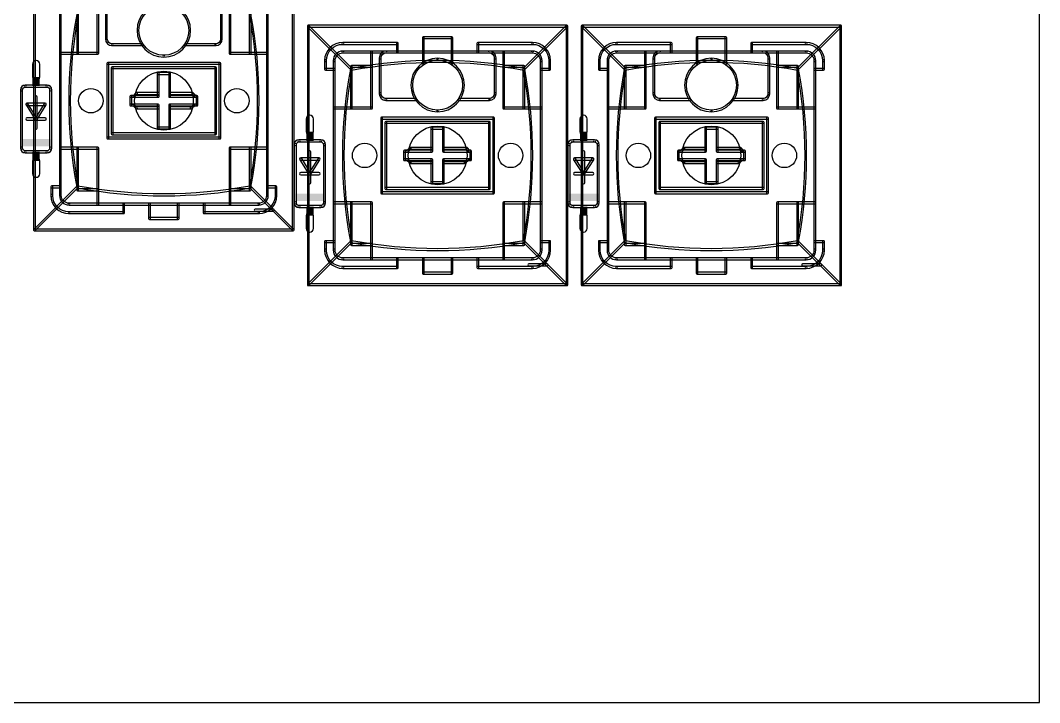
# Model space of a CAD drawing. Extents: x 0 to 160, y 0 to 100.
# Drawn here: x 89.1 to 160, y 0 to 47.5 of the extents above; entities that cross this region are included whole.
import ezdxf

# ---------------------------------------------------------------- set-up
doc = ezdxf.new("R2010")
doc.units = 0
for name, color, linetype in [('20', 7, 'CONTINUOUS'), ('21', 253, 'CONTINUOUS'), ('51', 253, 'CONTINUOUS')]:
    doc.layers.add(name, color=color, linetype=linetype)

# ---------------------------------------------------------------- blocks, each defined once
blk = doc.blocks.new('RECT')
blk.add_solid([(-0.5, -0.5), (0.5, -0.5), (-0.5, 0.5), (0.5, 0.5)])

msp = doc.modelspace()

# ---------------------------------------------------------------- linework, layer by layer
at = {"layer": '20'}
for p, q in [((160, 0), (160, 100)), ((0, 0), (160, 0))]:
    msp.add_line(p, q, dxfattribs=at)
for centre, radius in [((99.06, 41.91), 2.05), ((93.98, 41.91), 0.85), ((104.14, 41.91), 0.85), ((118.11, 38.1), 2.05), ((137.16, 38.1), 2.05), ((113.03, 38.1), 0.85), ((123.19, 38.1), 0.85), ((132.08, 38.1), 0.85), ((142.24, 38.1), 0.85)]:
    msp.add_circle(centre, radius, dxfattribs=at)
at = {"layer": '21'}
for points in [[(90.1235, 32.91), (90.1235, 50.91, 1), (89.9965, 50.91), (89.9965, 32.91, 1)], [(107.9965, 50.91), (107.9965, 32.91, 1), (108.1235, 32.91), (108.1235, 50.91, 1)], [(95.1235, 46.21), (95.1235, 48.71, 1), (94.9965, 48.71), (94.9965, 46.21, 1)], [(99.06, 48.5465, 1), (99.06, 48.6735, 1), (99.06, 44.9465, 1), (99.06, 45.0735, -1)], [(99.06, 45.0735, 1), (99.06, 44.9465, 1), (99.06, 48.6735, 1), (99.06, 48.5465, -1)], [(103.1235, 46.21), (103.1235, 48.71, 1), (102.9965, 48.71), (102.9965, 46.21, 1)], [(91.9235, 35.91), (91.9235, 47.91, 1), (91.7965, 47.91), (91.7965, 35.91, 1)], [(92.9965, 48.11), (92.9965, 45.21, 1), (93.1235, 45.21), (93.1235, 48.11, 1)], [(94.3965, 48.11), (94.3965, 45.21, 1), (94.5235, 45.21), (94.5235, 48.11, 1)], [(103.5965, 48.11), (103.5965, 45.21, 1), (103.7235, 45.21), (103.7235, 48.11, 1)], [(104.9965, 48.11), (104.9965, 45.21, 1), (105.1235, 45.21), (105.1235, 48.11, 1)], [(106.1965, 47.91), (106.1965, 35.91, 1), (106.3235, 35.91), (106.3235, 47.91, 1)], [(109.11, 47.0365), (127.11, 47.0365, 1), (127.11, 47.1635), (109.11, 47.1635, 1)], [(109.1735, 29.1), (109.1735, 47.1, 1), (109.0465, 47.1), (109.0465, 29.1, 1)], [(127.0465, 47.1), (127.0465, 29.1, 1), (127.1735, 29.1), (127.1735, 47.1, 1)], [(128.16, 47.0365), (146.16, 47.0365, 1), (146.16, 47.1635), (128.16, 47.1635, 1)], [(128.2235, 29.1), (128.2235, 47.1, 1), (128.0965, 47.1), (128.0965, 29.1, 1)], [(146.0965, 47.1), (146.0965, 29.1, 1), (146.2235, 29.1), (146.2235, 47.1, 1)], [(95.1235, 46.21, 1), (94.9965, 46.21, 0.4142), (95.46, 45.7465, 1), (95.46, 45.8735, -0.4142)], [(102.66, 45.8735, 1), (102.66, 45.7465, 0.4142), (103.1235, 46.21, 1), (102.9965, 46.21, -0.4142)], [(117.11, 46.2365), (119.11, 46.2365, 1), (119.11, 46.3635), (117.11, 46.3635, 1)], [(117.1735, 45.3), (117.1735, 46.3, 1), (117.0465, 46.3), (117.0465, 45.3, 1)], [(119.1735, 45.3), (119.1735, 46.3, 1), (119.0465, 46.3), (119.0465, 45.3, 1)], [(136.16, 46.2365), (138.16, 46.2365, 1), (138.16, 46.3635), (136.16, 46.3635, 1)], [(136.2235, 45.3), (136.2235, 46.3, 1), (136.0965, 46.3), (136.0965, 45.3, 1)], [(138.2235, 45.3), (138.2235, 46.3, 1), (138.0965, 46.3), (138.0965, 45.3, 1)], [(95.46, 45.7465), (97.56, 45.7465, 1), (97.56, 45.8735), (95.46, 45.8735, 1)], [(100.56, 45.7465), (102.66, 45.7465, 1), (102.66, 45.8735), (100.56, 45.8735, 1)], [(111.51, 45.8365, 1), (111.51, 45.9635, 0.4142), (110.2465, 44.7, 1), (110.3735, 44.7, -0.4142)], [(111.51, 45.8365), (115.31, 45.8365, 1), (115.31, 45.9635), (111.51, 45.9635, 1)], [(115.3735, 45.3), (115.3735, 45.9, 1), (115.2465, 45.9), (115.2465, 45.3, 1)], [(120.91, 45.8365), (124.71, 45.8365, 1), (124.71, 45.9635), (120.91, 45.9635, 1)], [(120.9735, 45.3), (120.9735, 45.9, 1), (120.8465, 45.9), (120.8465, 45.3, 1)], [(125.8465, 44.7, 1), (125.9735, 44.7, 0.4142), (124.71, 45.9635, 1), (124.71, 45.8365, -0.4142)], [(130.56, 45.8365, 1), (130.56, 45.9635, 0.4142), (129.2965, 44.7, 1), (129.4235, 44.7, -0.4142)], [(130.56, 45.8365), (134.36, 45.8365, 1), (134.36, 45.9635), (130.56, 45.9635, 1)], [(134.4235, 45.3), (134.4235, 45.9, 1), (134.2965, 45.9), (134.2965, 45.3, 1)], [(139.96, 45.8365), (143.76, 45.8365, 1), (143.76, 45.9635), (139.96, 45.9635, 1)], [(140.0235, 45.3), (140.0235, 45.9, 1), (139.8965, 45.9), (139.8965, 45.3, 1)], [(144.8965, 44.7, 1), (145.0235, 44.7, 0.4142), (143.76, 45.9635, 1), (143.76, 45.8365, -0.4142)], [(93.06, 45.2735), (91.86, 45.2735, 1), (91.86, 45.1465), (93.06, 45.1465, 1)], [(94.46, 45.2735), (93.06, 45.2735, 1), (93.06, 45.1465), (94.46, 45.1465, 1)], [(105.06, 45.2735), (103.66, 45.2735, 1), (103.66, 45.1465), (105.06, 45.1465, 1)], [(106.26, 45.2735), (105.06, 45.2735, 1), (105.06, 45.1465), (106.26, 45.1465, 1)], [(110.3735, 44.1), (110.3735, 44.7, 1), (110.2465, 44.7), (110.2465, 44.1, 1)], [(111.51, 45.2365, 1), (111.51, 45.3635, 0.4142), (110.8465, 44.7, 1), (110.9735, 44.7, -0.4142)], [(110.9735, 44.1), (110.9735, 44.7, 1), (110.8465, 44.7), (110.8465, 44.1, 1)], [(111.51, 45.2365), (115.31, 45.2365, 1), (115.31, 45.3635), (111.51, 45.3635, 1)], [(113.4465, 45.3), (113.4465, 44.3, 1), (113.5735, 44.3), (113.5735, 45.3, 1)], [(114.51, 45.2365, 1), (114.51, 45.3635, 0.4142), (114.0465, 44.9, 1), (114.1735, 44.9, -0.4142)], [(114.1735, 42.4), (114.1735, 44.9, 1), (114.0465, 44.9), (114.0465, 42.4, 1)], [(115.31, 45.2365), (117.11, 45.2365, 1), (117.11, 45.3635), (115.31, 45.3635, 1)], [(118.11, 44.7365, 1), (118.11, 44.8635, 1), (118.11, 41.1365, 1), (118.11, 41.2635, -1)], [(117.11, 45.2365), (119.11, 45.2365, 1), (119.11, 45.3635), (117.11, 45.3635, 1)], [(117.1735, 44.5), (117.1735, 45.3, 1), (117.0465, 45.3), (117.0465, 44.5, 1)], [(118.11, 41.2635, 1), (118.11, 41.1365, 1), (118.11, 44.8635, 1), (118.11, 44.7365, -1)], [(119.11, 45.2365), (120.91, 45.2365, 1), (120.91, 45.3635), (119.11, 45.3635, 1)], [(119.0465, 45.3), (119.0465, 44.5, 1), (119.1735, 44.5), (119.1735, 45.3, 1)], [(120.91, 45.2365), (124.71, 45.2365, 1), (124.71, 45.3635), (120.91, 45.3635, 1)], [(122.0465, 44.9, 1), (122.1735, 44.9, 0.4142), (121.71, 45.3635, 1), (121.71, 45.2365, -0.4142)], [(122.1735, 42.4), (122.1735, 44.9, 1), (122.0465, 44.9), (122.0465, 42.4, 1)], [(122.6465, 45.3), (122.6465, 44.3, 1), (122.7735, 44.3), (122.7735, 45.3, 1)], [(125.2465, 44.7, 1), (125.3735, 44.7, 0.4142), (124.71, 45.3635, 1), (124.71, 45.2365, -0.4142)], [(125.2465, 44.7), (125.2465, 44.1, 1), (125.3735, 44.1), (125.3735, 44.7, 1)], [(125.8465, 44.7), (125.8465, 44.1, 1), (125.9735, 44.1), (125.9735, 44.7, 1)], [(129.4235, 44.1), (129.4235, 44.7, 1), (129.2965, 44.7), (129.2965, 44.1, 1)], [(130.56, 45.2365, 1), (130.56, 45.3635, 0.4142), (129.8965, 44.7, 1), (130.0235, 44.7, -0.4142)], [(130.0235, 44.1), (130.0235, 44.7, 1), (129.8965, 44.7), (129.8965, 44.1, 1)], [(130.56, 45.2365), (134.36, 45.2365, 1), (134.36, 45.3635), (130.56, 45.3635, 1)], [(132.4965, 45.3), (132.4965, 44.3, 1), (132.6235, 44.3), (132.6235, 45.3, 1)], [(133.56, 45.2365, 1), (133.56, 45.3635, 0.4142), (133.0965, 44.9, 1), (133.2235, 44.9, -0.4142)], [(133.2235, 42.4), (133.2235, 44.9, 1), (133.0965, 44.9), (133.0965, 42.4, 1)], [(134.36, 45.2365), (136.16, 45.2365, 1), (136.16, 45.3635), (134.36, 45.3635, 1)], [(137.16, 44.7365, 1), (137.16, 44.8635, 1), (137.16, 41.1365, 1), (137.16, 41.2635, -1)], [(136.16, 45.2365), (138.16, 45.2365, 1), (138.16, 45.3635), (136.16, 45.3635, 1)], [(136.2235, 44.5), (136.2235, 45.3, 1), (136.0965, 45.3), (136.0965, 44.5, 1)], [(137.16, 41.2635, 1), (137.16, 41.1365, 1), (137.16, 44.8635, 1), (137.16, 44.7365, -1)], [(138.16, 45.2365), (139.96, 45.2365, 1), (139.96, 45.3635), (138.16, 45.3635, 1)], [(138.0965, 45.3), (138.0965, 44.5, 1), (138.2235, 44.5), (138.2235, 45.3, 1)], [(139.96, 45.2365), (143.76, 45.2365, 1), (143.76, 45.3635), (139.96, 45.3635, 1)], [(141.0965, 44.9, 1), (141.2235, 44.9, 0.4142), (140.76, 45.3635, 1), (140.76, 45.2365, -0.4142)], [(141.2235, 42.4), (141.2235, 44.9, 1), (141.0965, 44.9), (141.0965, 42.4, 1)], [(141.6965, 45.3), (141.6965, 44.3, 1), (141.8235, 44.3), (141.8235, 45.3, 1)], [(144.2965, 44.7, 1), (144.4235, 44.7, 0.4142), (143.76, 45.3635, 1), (143.76, 45.2365, -0.4142)], [(144.2965, 44.7), (144.2965, 44.1, 1), (144.4235, 44.1), (144.4235, 44.7, 1)], [(144.8965, 44.7), (144.8965, 44.1, 1), (145.0235, 44.1), (145.0235, 44.7, 1)], [(95.2235, 39.31), (95.2235, 44.51, 1), (95.0965, 44.51), (95.0965, 39.31, 1)], [(95.16, 44.4465), (102.96, 44.4465, 1), (102.96, 44.5735), (95.16, 44.5735, 1)], [(95.5235, 39.61), (95.5235, 44.21, 1), (95.3965, 44.21), (95.3965, 39.61, 1)], [(95.46, 44.1465), (102.66, 44.1465, 1), (102.66, 44.2735), (95.46, 44.2735, 1)], [(102.5965, 44.21), (102.5965, 39.61, 1), (102.7235, 39.61), (102.7235, 44.21, 1)], [(102.8965, 44.51), (102.8965, 39.31, 1), (103.0235, 39.31), (103.0235, 44.51, 1)], [(110.91, 44.1635), (110.31, 44.1635, 1), (110.31, 44.0365), (110.91, 44.0365, 1)], [(110.9735, 32.1), (110.9735, 44.1, 1), (110.8465, 44.1), (110.8465, 32.1, 1)], [(112.0465, 44.3), (112.0465, 41.4, 1), (112.1735, 41.4), (112.1735, 44.3, 1)], [(113.51, 44.3635), (112.11, 44.3635, 1), (112.11, 44.2365), (113.51, 44.2365, 1)], [(113.4465, 44.3), (113.4465, 41.4, 1), (113.5735, 41.4), (113.5735, 44.3, 1)], [(122.6465, 44.3), (122.6465, 41.4, 1), (122.7735, 41.4), (122.7735, 44.3, 1)], [(124.11, 44.3635), (122.71, 44.3635, 1), (122.71, 44.2365), (124.11, 44.2365, 1)], [(124.0465, 44.3), (124.0465, 41.4, 1), (124.1735, 41.4), (124.1735, 44.3, 1)], [(125.2465, 44.1), (125.2465, 32.1, 1), (125.3735, 32.1), (125.3735, 44.1, 1)], [(125.31, 44.0365), (125.91, 44.0365, 1), (125.91, 44.1635), (125.31, 44.1635, 1)], [(129.96, 44.1635), (129.36, 44.1635, 1), (129.36, 44.0365), (129.96, 44.0365, 1)], [(130.0235, 32.1), (130.0235, 44.1, 1), (129.8965, 44.1), (129.8965, 32.1, 1)], [(131.0965, 44.3), (131.0965, 41.4, 1), (131.2235, 41.4), (131.2235, 44.3, 1)], [(132.56, 44.3635), (131.16, 44.3635, 1), (131.16, 44.2365), (132.56, 44.2365, 1)], [(132.4965, 44.3), (132.4965, 41.4, 1), (132.6235, 41.4), (132.6235, 44.3, 1)], [(141.6965, 44.3), (141.6965, 41.4, 1), (141.8235, 41.4), (141.8235, 44.3, 1)], [(143.16, 44.3635), (141.76, 44.3635, 1), (141.76, 44.2365), (143.16, 44.2365, 1)], [(143.0965, 44.3), (143.0965, 41.4, 1), (143.2235, 41.4), (143.2235, 44.3, 1)], [(144.2965, 44.1), (144.2965, 32.1, 1), (144.4235, 32.1), (144.4235, 44.1, 1)], [(144.36, 44.0365), (144.96, 44.0365, 1), (144.96, 44.1635), (144.36, 44.1635, 1)], [(98.7235, 42.41), (98.7235, 43.81, 1), (98.5965, 43.81), (98.5965, 42.41, 1)], [(98.66, 43.7465), (99.46, 43.7465, 1), (99.46, 43.8735), (98.66, 43.8735, 1)], [(99.3965, 43.81), (99.3965, 42.41, 1), (99.5235, 42.41), (99.5235, 43.81, 1)], [(89.408, 42.8498, 1), (89.408, 43.0022, 0.4142), (89.0778, 42.672, 1), (89.2302, 42.672, -0.4142)], [(89.2302, 38.608), (89.2302, 42.672, 1), (89.0778, 42.672), (89.0778, 38.608, 1)], [(89.408, 42.8498), (90.932, 42.8498, 1), (90.932, 43.0022), (89.408, 43.0022, 1)], [(91.1098, 42.672, 1), (91.2622, 42.672, 0.4142), (90.932, 43.0022, 1), (90.932, 42.8498, -0.4142)], [(91.2622, 38.608), (91.2622, 42.672, 1), (91.1098, 42.672), (91.1098, 38.608, 1)], [(90.2462, 40.64), (90.2462, 42.164, 1), (90.0938, 42.164), (90.0938, 40.64, 1)], [(96.8235, 41.61), (96.8235, 42.21, 1), (96.6965, 42.21), (96.6965, 41.61, 1)], [(96.76, 42.1465), (96.96, 42.1465, 1), (96.96, 42.2735), (96.76, 42.2735, 1)], [(97.1151, 42.4549), (96.9151, 42.2549, 1), (97.0049, 42.1651), (97.2049, 42.3651, 1)], [(96.96, 42.1465), (98.66, 42.1465, 1), (98.66, 42.2735), (96.96, 42.2735, 1)], [(98.66, 42.4735), (97.16, 42.4735, 1), (97.16, 42.3465), (98.66, 42.3465, 1)], [(98.7235, 42.21), (98.7235, 42.41, 1), (98.5965, 42.41), (98.5965, 42.21, 1)], [(99.3965, 42.41), (99.3965, 42.21, 1), (99.5235, 42.21), (99.5235, 42.41, 1)], [(101.06, 42.4735), (99.46, 42.4735, 1), (99.46, 42.3465), (101.06, 42.3465, 1)], [(99.46, 42.1465), (101.26, 42.1465, 1), (101.26, 42.2735), (99.46, 42.2735, 1)], [(101.3049, 42.2549), (101.1049, 42.4549, 1), (101.0151, 42.3651), (101.2151, 42.1651, 1)], [(101.36, 42.2735), (101.26, 42.2735, 1), (101.26, 42.1465), (101.36, 42.1465, 1)], [(101.2965, 42.21), (101.2965, 41.61, 1), (101.4235, 41.61), (101.4235, 42.21, 1)], [(114.1735, 42.4, 1), (114.0465, 42.4, 0.4142), (114.51, 41.9365, 1), (114.51, 42.0635, -0.4142)], [(114.51, 41.9365), (116.61, 41.9365, 1), (116.61, 42.0635), (114.51, 42.0635, 1)], [(119.61, 41.9365), (121.71, 41.9365, 1), (121.71, 42.0635), (119.61, 42.0635, 1)], [(121.71, 42.0635, 1), (121.71, 41.9365, 0.4142), (122.1735, 42.4, 1), (122.0465, 42.4, -0.4142)], [(133.2235, 42.4, 1), (133.0965, 42.4, 0.4142), (133.56, 41.9365, 1), (133.56, 42.0635, -0.4142)], [(133.56, 41.9365), (135.66, 41.9365, 1), (135.66, 42.0635), (133.56, 42.0635, 1)], [(138.66, 41.9365), (140.76, 41.9365, 1), (140.76, 42.0635), (138.66, 42.0635, 1)], [(140.76, 42.0635, 1), (140.76, 41.9365, 0.4142), (141.2235, 42.4, 1), (141.0965, 42.4, -0.4142)], [(89.535, 41.5798), (90.805, 41.5798, 1), (90.805, 41.7322), (89.535, 41.7322, 1)], [(90.2346, 40.6804), (89.5996, 41.6964, 1), (89.4704, 41.6156), (90.1054, 40.5996, 1)], [(90.7404, 41.6964), (90.1054, 40.6804, 1), (90.2346, 40.5996), (90.8696, 41.6156, 1)], [(96.96, 41.6735), (96.76, 41.6735, 1), (96.76, 41.5465), (96.96, 41.5465, 1)], [(98.66, 41.6735), (96.96, 41.6735, 1), (96.96, 41.5465), (98.66, 41.5465, 1)], [(96.9151, 41.5651), (97.1151, 41.3651, 1), (97.2049, 41.4549), (97.0049, 41.6549, 1)], [(98.66, 41.4735), (97.16, 41.4735, 1), (97.16, 41.3465), (98.66, 41.3465, 1)], [(98.7235, 41.41), (98.7235, 41.61, 1), (98.5965, 41.61), (98.5965, 41.41, 1)], [(98.7235, 40.01), (98.7235, 41.41, 1), (98.5965, 41.41), (98.5965, 40.01, 1)], [(101.16, 41.6735), (99.46, 41.6735, 1), (99.46, 41.5465), (101.16, 41.5465, 1)], [(99.3965, 41.61), (99.3965, 41.41, 1), (99.5235, 41.41), (99.5235, 41.61, 1)], [(99.3965, 41.41), (99.3965, 40.01, 1), (99.5235, 40.01), (99.5235, 41.41, 1)], [(100.96, 41.4735), (99.46, 41.4735, 1), (99.46, 41.3465), (100.96, 41.3465, 1)], [(101.1151, 41.6549), (100.9151, 41.4549, 1), (101.0049, 41.3651), (101.2049, 41.5651, 1)], [(101.36, 41.6735), (101.16, 41.6735, 1), (101.16, 41.5465), (101.36, 41.5465, 1)], [(112.11, 41.4635), (110.91, 41.4635, 1), (110.91, 41.3365), (112.11, 41.3365, 1)], [(113.51, 41.4635), (112.11, 41.4635, 1), (112.11, 41.3365), (113.51, 41.3365, 1)], [(124.11, 41.4635), (122.71, 41.4635, 1), (122.71, 41.3365), (124.11, 41.3365, 1)], [(125.31, 41.4635), (124.11, 41.4635, 1), (124.11, 41.3365), (125.31, 41.3365, 1)], [(131.16, 41.4635), (129.96, 41.4635, 1), (129.96, 41.3365), (131.16, 41.3365, 1)], [(132.56, 41.4635), (131.16, 41.4635, 1), (131.16, 41.3365), (132.56, 41.3365, 1)], [(143.16, 41.4635), (141.76, 41.4635, 1), (141.76, 41.3365), (143.16, 41.3365, 1)], [(144.36, 41.4635), (143.16, 41.4635, 1), (143.16, 41.3365), (144.36, 41.3365, 1)], [(89.535, 40.5638), (90.17, 40.5638, 1), (90.17, 40.7162), (89.535, 40.7162, 1)], [(90.2462, 40.005), (90.2462, 40.64, 1), (90.0938, 40.64), (90.0938, 40.005, 1)], [(90.17, 40.5638), (90.805, 40.5638, 1), (90.805, 40.7162), (90.17, 40.7162, 1)], [(114.2735, 35.5), (114.2735, 40.7, 1), (114.1465, 40.7), (114.1465, 35.5, 1)], [(114.21, 40.6365), (122.01, 40.6365, 1), (122.01, 40.7635), (114.21, 40.7635, 1)], [(114.5735, 35.8), (114.5735, 40.4, 1), (114.4465, 40.4), (114.4465, 35.8, 1)], [(114.51, 40.3365), (121.71, 40.3365, 1), (121.71, 40.4635), (114.51, 40.4635, 1)], [(121.6465, 40.4), (121.6465, 35.8, 1), (121.7735, 35.8), (121.7735, 40.4, 1)], [(121.9465, 40.7), (121.9465, 35.5, 1), (122.0735, 35.5), (122.0735, 40.7, 1)], [(133.3235, 35.5), (133.3235, 40.7, 1), (133.1965, 40.7), (133.1965, 35.5, 1)], [(133.26, 40.6365), (141.06, 40.6365, 1), (141.06, 40.7635), (133.26, 40.7635, 1)], [(133.6235, 35.8), (133.6235, 40.4, 1), (133.4965, 40.4), (133.4965, 35.8, 1)], [(133.56, 40.3365), (140.76, 40.3365, 1), (140.76, 40.4635), (133.56, 40.4635, 1)], [(140.6965, 40.4), (140.6965, 35.8, 1), (140.8235, 35.8), (140.8235, 40.4, 1)], [(140.9965, 40.7), (140.9965, 35.5, 1), (141.1235, 35.5), (141.1235, 40.7, 1)], [(99.46, 40.0735), (98.66, 40.0735, 1), (98.66, 39.9465), (99.46, 39.9465, 1)], [(117.7735, 38.6), (117.7735, 40, 1), (117.6465, 40), (117.6465, 38.6, 1)], [(117.71, 39.9365), (118.51, 39.9365, 1), (118.51, 40.0635), (117.71, 40.0635, 1)], [(118.4465, 40), (118.4465, 38.6, 1), (118.5735, 38.6), (118.5735, 40, 1)], [(136.8235, 38.6), (136.8235, 40, 1), (136.6965, 40), (136.6965, 38.6, 1)], [(136.76, 39.9365), (137.56, 39.9365, 1), (137.56, 40.0635), (136.76, 40.0635, 1)], [(137.4965, 40), (137.4965, 38.6, 1), (137.6235, 38.6), (137.6235, 40, 1)], [(102.96, 39.3735), (95.16, 39.3735, 1), (95.16, 39.2465), (102.96, 39.2465, 1)], [(102.66, 39.6735), (95.46, 39.6735, 1), (95.46, 39.5465), (102.66, 39.5465, 1)], [(108.458, 39.0398, 1), (108.458, 39.1922, 0.4142), (108.1278, 38.862, 1), (108.2802, 38.862, -0.4142)], [(108.458, 39.0398), (109.982, 39.0398, 1), (109.982, 39.1922), (108.458, 39.1922, 1)], [(110.1598, 38.862, 1), (110.3122, 38.862, 0.4142), (109.982, 39.1922, 1), (109.982, 39.0398, -0.4142)], [(127.508, 39.0398, 1), (127.508, 39.1922, 0.4142), (127.1778, 38.862, 1), (127.3302, 38.862, -0.4142)], [(127.508, 39.0398), (129.032, 39.0398, 1), (129.032, 39.1922), (127.508, 39.1922, 1)], [(129.2098, 38.862, 1), (129.3622, 38.862, 0.4142), (129.032, 39.1922, 1), (129.032, 39.0398, -0.4142)], [(89.2302, 38.608, 1), (89.0778, 38.608, 0.4142), (89.408, 38.2778, 1), (89.408, 38.4302, -0.4142)], [(89.408, 38.2778), (90.932, 38.2778, 1), (90.932, 38.4302), (89.408, 38.4302, 1)], [(90.932, 38.4302, 1), (90.932, 38.2778, 0.4142), (91.2622, 38.608, 1), (91.1098, 38.608, -0.4142)], [(93.06, 38.6735), (91.86, 38.6735, 1), (91.86, 38.5465), (93.06, 38.5465, 1)], [(94.46, 38.6735), (93.06, 38.6735, 1), (93.06, 38.5465), (94.46, 38.5465, 1)], [(92.9965, 38.61), (92.9965, 35.71, 1), (93.1235, 35.71), (93.1235, 38.61, 1)], [(94.3965, 38.61), (94.3965, 35.71, 1), (94.5235, 35.71), (94.5235, 38.61, 1)], [(105.06, 38.6735), (103.66, 38.6735, 1), (103.66, 38.5465), (105.06, 38.5465, 1)], [(103.5965, 38.61), (103.5965, 35.71, 1), (103.7235, 35.71), (103.7235, 38.61, 1)], [(106.26, 38.6735), (105.06, 38.6735, 1), (105.06, 38.5465), (106.26, 38.5465, 1)], [(104.9965, 38.61), (104.9965, 35.71, 1), (105.1235, 35.71), (105.1235, 38.61, 1)], [(108.2802, 34.798), (108.2802, 38.862, 1), (108.1278, 38.862), (108.1278, 34.798, 1)], [(109.2962, 36.83), (109.2962, 38.354, 1), (109.1438, 38.354), (109.1438, 36.83, 1)], [(110.3122, 34.798), (110.3122, 38.862, 1), (110.1598, 38.862), (110.1598, 34.798, 1)], [(115.8735, 37.8), (115.8735, 38.4, 1), (115.7465, 38.4), (115.7465, 37.8, 1)], [(115.81, 38.3365), (116.01, 38.3365, 1), (116.01, 38.4635), (115.81, 38.4635, 1)], [(116.1651, 38.6449), (115.9651, 38.4449, 1), (116.0549, 38.3551), (116.2549, 38.5551, 1)], [(116.01, 38.3365), (117.71, 38.3365, 1), (117.71, 38.4635), (116.01, 38.4635, 1)], [(117.71, 38.6635), (116.21, 38.6635, 1), (116.21, 38.5365), (117.71, 38.5365, 1)], [(117.7735, 38.4), (117.7735, 38.6, 1), (117.6465, 38.6), (117.6465, 38.4, 1)], [(118.4465, 38.6), (118.4465, 38.4, 1), (118.5735, 38.4), (118.5735, 38.6, 1)], [(120.11, 38.6635), (118.51, 38.6635, 1), (118.51, 38.5365), (120.11, 38.5365, 1)], [(118.51, 38.3365), (120.31, 38.3365, 1), (120.31, 38.4635), (118.51, 38.4635, 1)], [(120.3549, 38.4449), (120.1549, 38.6449, 1), (120.0651, 38.5551), (120.2651, 38.3551, 1)], [(120.41, 38.4635), (120.31, 38.4635, 1), (120.31, 38.3365), (120.41, 38.3365, 1)], [(120.3465, 38.4), (120.3465, 37.8, 1), (120.4735, 37.8), (120.4735, 38.4, 1)], [(127.3302, 34.798), (127.3302, 38.862, 1), (127.1778, 38.862), (127.1778, 34.798, 1)], [(128.3462, 36.83), (128.3462, 38.354, 1), (128.1938, 38.354), (128.1938, 36.83, 1)], [(129.3622, 34.798), (129.3622, 38.862, 1), (129.2098, 38.862), (129.2098, 34.798, 1)], [(134.9235, 37.8), (134.9235, 38.4, 1), (134.7965, 38.4), (134.7965, 37.8, 1)], [(134.86, 38.3365), (135.06, 38.3365, 1), (135.06, 38.4635), (134.86, 38.4635, 1)], [(135.2151, 38.6449), (135.0151, 38.4449, 1), (135.1049, 38.3551), (135.3049, 38.5551, 1)], [(135.06, 38.3365), (136.76, 38.3365, 1), (136.76, 38.4635), (135.06, 38.4635, 1)], [(136.76, 38.6635), (135.26, 38.6635, 1), (135.26, 38.5365), (136.76, 38.5365, 1)], [(136.8235, 38.4), (136.8235, 38.6, 1), (136.6965, 38.6), (136.6965, 38.4, 1)], [(137.4965, 38.6), (137.4965, 38.4, 1), (137.6235, 38.4), (137.6235, 38.6, 1)], [(139.16, 38.6635), (137.56, 38.6635, 1), (137.56, 38.5365), (139.16, 38.5365, 1)], [(137.56, 38.3365), (139.36, 38.3365, 1), (139.36, 38.4635), (137.56, 38.4635, 1)], [(139.4049, 38.4449), (139.2049, 38.6449, 1), (139.1151, 38.5551), (139.3151, 38.3551, 1)], [(139.46, 38.4635), (139.36, 38.4635, 1), (139.36, 38.3365), (139.46, 38.3365, 1)], [(139.3965, 38.4), (139.3965, 37.8, 1), (139.5235, 37.8), (139.5235, 38.4, 1)], [(108.585, 37.7698), (109.855, 37.7698, 1), (109.855, 37.9222), (108.585, 37.9222, 1)], [(109.2846, 36.8704), (108.6496, 37.8864, 1), (108.5204, 37.8056), (109.1554, 36.7896, 1)], [(109.7904, 37.8864), (109.1554, 36.8704, 1), (109.2846, 36.7896), (109.9196, 37.8056, 1)], [(116.01, 37.8635), (115.81, 37.8635, 1), (115.81, 37.7365), (116.01, 37.7365, 1)], [(117.71, 37.8635), (116.01, 37.8635, 1), (116.01, 37.7365), (117.71, 37.7365, 1)], [(115.9651, 37.7551), (116.1651, 37.5551, 1), (116.2549, 37.6449), (116.0549, 37.8449, 1)], [(117.71, 37.6635), (116.21, 37.6635, 1), (116.21, 37.5365), (117.71, 37.5365, 1)], [(117.7735, 37.6), (117.7735, 37.8, 1), (117.6465, 37.8), (117.6465, 37.6, 1)], [(117.7735, 36.2), (117.7735, 37.6, 1), (117.6465, 37.6), (117.6465, 36.2, 1)], [(120.21, 37.8635), (118.51, 37.8635, 1), (118.51, 37.7365), (120.21, 37.7365, 1)], [(118.4465, 37.8), (118.4465, 37.6, 1), (118.5735, 37.6), (118.5735, 37.8, 1)], [(118.4465, 37.6), (118.4465, 36.2, 1), (118.5735, 36.2), (118.5735, 37.6, 1)], [(120.01, 37.6635), (118.51, 37.6635, 1), (118.51, 37.5365), (120.01, 37.5365, 1)], [(120.1651, 37.8449), (119.9651, 37.6449, 1), (120.0549, 37.5551), (120.2549, 37.7551, 1)], [(120.41, 37.8635), (120.21, 37.8635, 1), (120.21, 37.7365), (120.41, 37.7365, 1)], [(127.635, 37.7698), (128.905, 37.7698, 1), (128.905, 37.9222), (127.635, 37.9222, 1)], [(128.3346, 36.8704), (127.6996, 37.8864, 1), (127.5704, 37.8056), (128.2054, 36.7896, 1)], [(128.8404, 37.8864), (128.2054, 36.8704, 1), (128.3346, 36.7896), (128.9696, 37.8056, 1)], [(135.06, 37.8635), (134.86, 37.8635, 1), (134.86, 37.7365), (135.06, 37.7365, 1)], [(136.76, 37.8635), (135.06, 37.8635, 1), (135.06, 37.7365), (136.76, 37.7365, 1)], [(135.0151, 37.7551), (135.2151, 37.5551, 1), (135.3049, 37.6449), (135.1049, 37.8449, 1)], [(136.76, 37.6635), (135.26, 37.6635, 1), (135.26, 37.5365), (136.76, 37.5365, 1)], [(136.8235, 37.6), (136.8235, 37.8, 1), (136.6965, 37.8), (136.6965, 37.6, 1)], [(136.8235, 36.2), (136.8235, 37.6, 1), (136.6965, 37.6), (136.6965, 36.2, 1)], [(139.26, 37.8635), (137.56, 37.8635, 1), (137.56, 37.7365), (139.26, 37.7365, 1)], [(137.4965, 37.8), (137.4965, 37.6, 1), (137.6235, 37.6), (137.6235, 37.8, 1)], [(137.4965, 37.6), (137.4965, 36.2, 1), (137.6235, 36.2), (137.6235, 37.6, 1)], [(139.06, 37.6635), (137.56, 37.6635, 1), (137.56, 37.5365), (139.06, 37.5365, 1)], [(139.2151, 37.8449), (139.0151, 37.6449, 1), (139.1049, 37.5551), (139.3049, 37.7551, 1)], [(139.46, 37.8635), (139.26, 37.8635, 1), (139.26, 37.7365), (139.46, 37.7365, 1)], [(108.585, 36.7538), (109.22, 36.7538, 1), (109.22, 36.9062), (108.585, 36.9062, 1)], [(109.2962, 36.195), (109.2962, 36.83, 1), (109.1438, 36.83), (109.1438, 36.195, 1)], [(109.22, 36.7538), (109.855, 36.7538, 1), (109.855, 36.9062), (109.22, 36.9062, 1)], [(127.635, 36.7538), (128.27, 36.7538, 1), (128.27, 36.9062), (127.635, 36.9062, 1)], [(128.3462, 36.195), (128.3462, 36.83, 1), (128.1938, 36.83), (128.1938, 36.195, 1)], [(128.27, 36.7538), (128.905, 36.7538, 1), (128.905, 36.9062), (128.27, 36.9062, 1)], [(118.51, 36.2635), (117.71, 36.2635, 1), (117.71, 36.1365), (118.51, 36.1365, 1)], [(137.56, 36.2635), (136.76, 36.2635, 1), (136.76, 36.1365), (137.56, 36.1365, 1)], [(91.3235, 35.31), (91.3235, 35.91, 1), (91.1965, 35.91), (91.1965, 35.31, 1)], [(91.86, 35.9735), (91.26, 35.9735, 1), (91.26, 35.8465), (91.86, 35.8465, 1)], [(91.9235, 35.31), (91.9235, 35.91, 1), (91.7965, 35.91), (91.7965, 35.31, 1)], [(94.46, 35.7735), (93.06, 35.7735, 1), (93.06, 35.6465), (94.46, 35.6465, 1)], [(94.3965, 35.71), (94.3965, 34.71, 1), (94.5235, 34.71), (94.5235, 35.71, 1)], [(103.5965, 35.71), (103.5965, 34.71, 1), (103.7235, 34.71), (103.7235, 35.71, 1)], [(105.06, 35.7735), (103.66, 35.7735, 1), (103.66, 35.6465), (105.06, 35.6465, 1)], [(106.1965, 35.91), (106.1965, 35.31, 1), (106.3235, 35.31), (106.3235, 35.91, 1)], [(106.26, 35.8465), (106.86, 35.8465, 1), (106.86, 35.9735), (106.26, 35.9735, 1)], [(106.7965, 35.91), (106.7965, 35.31, 1), (106.9235, 35.31), (106.9235, 35.91, 1)], [(122.01, 35.5635), (114.21, 35.5635, 1), (114.21, 35.4365), (122.01, 35.4365, 1)], [(121.71, 35.8635), (114.51, 35.8635, 1), (114.51, 35.7365), (121.71, 35.7365, 1)], [(141.06, 35.5635), (133.26, 35.5635, 1), (133.26, 35.4365), (141.06, 35.4365, 1)], [(140.76, 35.8635), (133.56, 35.8635, 1), (133.56, 35.7365), (140.76, 35.7365, 1)], [(91.3235, 35.31, 1), (91.1965, 35.31, 0.4142), (92.46, 34.0465, 1), (92.46, 34.1735, -0.4142)], [(91.9235, 35.31, 1), (91.7965, 35.31, 0.4142), (92.46, 34.6465, 1), (92.46, 34.7735, -0.4142)], [(96.26, 34.7735), (92.46, 34.7735, 1), (92.46, 34.6465), (96.26, 34.6465, 1)], [(98.06, 34.7735), (96.26, 34.7735, 1), (96.26, 34.6465), (98.06, 34.6465, 1)], [(96.3235, 34.11), (96.3235, 34.71, 1), (96.1965, 34.71), (96.1965, 34.11, 1)], [(101.86, 34.7735), (98.06, 34.7735, 1), (98.06, 34.6465), (101.86, 34.6465, 1)], [(98.1235, 33.71), (98.1235, 34.71, 1), (97.9965, 34.71), (97.9965, 33.71, 1)], [(100.1235, 33.71), (100.1235, 34.71, 1), (99.9965, 34.71), (99.9965, 33.71, 1)], [(105.66, 34.7735), (101.86, 34.7735, 1), (101.86, 34.6465), (105.66, 34.6465, 1)], [(101.9235, 34.11), (101.9235, 34.71, 1), (101.7965, 34.71), (101.7965, 34.11, 1)], [(105.66, 34.1735, 1), (105.66, 34.0465, 0.4142), (106.9235, 35.31, 1), (106.7965, 35.31, -0.4142)], [(105.66, 34.7735, 1), (105.66, 34.6465, 0.4142), (106.3235, 35.31, 1), (106.1965, 35.31, -0.4142)], [(108.2802, 34.798, 1), (108.1278, 34.798, 0.4142), (108.458, 34.4678, 1), (108.458, 34.6202, -0.4142)], [(109.982, 34.6202, 1), (109.982, 34.4678, 0.4142), (110.3122, 34.798, 1), (110.1598, 34.798, -0.4142)], [(112.11, 34.8635), (110.91, 34.8635, 1), (110.91, 34.7365), (112.11, 34.7365, 1)], [(113.51, 34.8635), (112.11, 34.8635, 1), (112.11, 34.7365), (113.51, 34.7365, 1)], [(112.0465, 34.8), (112.0465, 31.9, 1), (112.1735, 31.9), (112.1735, 34.8, 1)], [(113.4465, 34.8), (113.4465, 31.9, 1), (113.5735, 31.9), (113.5735, 34.8, 1)], [(124.11, 34.8635), (122.71, 34.8635, 1), (122.71, 34.7365), (124.11, 34.7365, 1)], [(122.6465, 34.8), (122.6465, 31.9, 1), (122.7735, 31.9), (122.7735, 34.8, 1)], [(125.31, 34.8635), (124.11, 34.8635, 1), (124.11, 34.7365), (125.31, 34.7365, 1)], [(124.0465, 34.8), (124.0465, 31.9, 1), (124.1735, 31.9), (124.1735, 34.8, 1)], [(127.3302, 34.798, 1), (127.1778, 34.798, 0.4142), (127.508, 34.4678, 1), (127.508, 34.6202, -0.4142)], [(129.032, 34.6202, 1), (129.032, 34.4678, 0.4142), (129.3622, 34.798, 1), (129.2098, 34.798, -0.4142)], [(131.16, 34.8635), (129.96, 34.8635, 1), (129.96, 34.7365), (131.16, 34.7365, 1)], [(132.56, 34.8635), (131.16, 34.8635, 1), (131.16, 34.7365), (132.56, 34.7365, 1)], [(131.0965, 34.8), (131.0965, 31.9, 1), (131.2235, 31.9), (131.2235, 34.8, 1)], [(132.4965, 34.8), (132.4965, 31.9, 1), (132.6235, 31.9), (132.6235, 34.8, 1)], [(143.16, 34.8635), (141.76, 34.8635, 1), (141.76, 34.7365), (143.16, 34.7365, 1)], [(141.6965, 34.8), (141.6965, 31.9, 1), (141.8235, 31.9), (141.8235, 34.8, 1)], [(144.36, 34.8635), (143.16, 34.8635, 1), (143.16, 34.7365), (144.36, 34.7365, 1)], [(143.0965, 34.8), (143.0965, 31.9, 1), (143.2235, 31.9), (143.2235, 34.8, 1)], [(96.26, 34.1735), (92.46, 34.1735, 1), (92.46, 34.0465), (96.26, 34.0465, 1)], [(105.66, 34.1735), (101.86, 34.1735, 1), (101.86, 34.0465), (105.66, 34.0465, 1)], [(105.41, 34.2265), (106.68, 34.2265, 1), (106.68, 34.3535), (105.41, 34.3535, 1)], [(108.458, 34.4678), (109.982, 34.4678, 1), (109.982, 34.6202), (108.458, 34.6202, 1)], [(127.508, 34.4678), (129.032, 34.4678, 1), (129.032, 34.6202), (127.508, 34.6202, 1)], [(98.06, 33.6465), (100.06, 33.6465, 1), (100.06, 33.7735), (98.06, 33.7735, 1)], [(108.06, 32.9735), (90.06, 32.9735, 1), (90.06, 32.8465), (108.06, 32.8465, 1)], [(110.3735, 31.5), (110.3735, 32.1, 1), (110.2465, 32.1), (110.2465, 31.5, 1)], [(110.91, 32.1635), (110.31, 32.1635, 1), (110.31, 32.0365), (110.91, 32.0365, 1)], [(110.9735, 31.5), (110.9735, 32.1, 1), (110.8465, 32.1), (110.8465, 31.5, 1)], [(113.51, 31.9635), (112.11, 31.9635, 1), (112.11, 31.8365), (113.51, 31.8365, 1)], [(113.4465, 31.9), (113.4465, 30.9, 1), (113.5735, 30.9), (113.5735, 31.9, 1)], [(122.6465, 31.9), (122.6465, 30.9, 1), (122.7735, 30.9), (122.7735, 31.9, 1)], [(124.11, 31.9635), (122.71, 31.9635, 1), (122.71, 31.8365), (124.11, 31.8365, 1)], [(125.2465, 32.1), (125.2465, 31.5, 1), (125.3735, 31.5), (125.3735, 32.1, 1)], [(125.31, 32.0365), (125.91, 32.0365, 1), (125.91, 32.1635), (125.31, 32.1635, 1)], [(125.8465, 32.1), (125.8465, 31.5, 1), (125.9735, 31.5), (125.9735, 32.1, 1)], [(129.4235, 31.5), (129.4235, 32.1, 1), (129.2965, 32.1), (129.2965, 31.5, 1)], [(129.96, 32.1635), (129.36, 32.1635, 1), (129.36, 32.0365), (129.96, 32.0365, 1)], [(130.0235, 31.5), (130.0235, 32.1, 1), (129.8965, 32.1), (129.8965, 31.5, 1)], [(132.56, 31.9635), (131.16, 31.9635, 1), (131.16, 31.8365), (132.56, 31.8365, 1)], [(132.4965, 31.9), (132.4965, 30.9, 1), (132.6235, 30.9), (132.6235, 31.9, 1)], [(141.6965, 31.9), (141.6965, 30.9, 1), (141.8235, 30.9), (141.8235, 31.9, 1)], [(143.16, 31.9635), (141.76, 31.9635, 1), (141.76, 31.8365), (143.16, 31.8365, 1)], [(144.2965, 32.1), (144.2965, 31.5, 1), (144.4235, 31.5), (144.4235, 32.1, 1)], [(144.36, 32.0365), (144.96, 32.0365, 1), (144.96, 32.1635), (144.36, 32.1635, 1)], [(144.8965, 32.1), (144.8965, 31.5, 1), (145.0235, 31.5), (145.0235, 32.1, 1)], [(110.3735, 31.5, 1), (110.2465, 31.5, 0.4142), (111.51, 30.2365, 1), (111.51, 30.3635, -0.4142)], [(110.9735, 31.5, 1), (110.8465, 31.5, 0.4142), (111.51, 30.8365, 1), (111.51, 30.9635, -0.4142)], [(124.71, 30.3635, 1), (124.71, 30.2365, 0.4142), (125.9735, 31.5, 1), (125.8465, 31.5, -0.4142)], [(124.71, 30.9635, 1), (124.71, 30.8365, 0.4142), (125.3735, 31.5, 1), (125.2465, 31.5, -0.4142)], [(129.4235, 31.5, 1), (129.2965, 31.5, 0.4142), (130.56, 30.2365, 1), (130.56, 30.3635, -0.4142)], [(130.0235, 31.5, 1), (129.8965, 31.5, 0.4142), (130.56, 30.8365, 1), (130.56, 30.9635, -0.4142)], [(143.76, 30.3635, 1), (143.76, 30.2365, 0.4142), (145.0235, 31.5, 1), (144.8965, 31.5, -0.4142)], [(143.76, 30.9635, 1), (143.76, 30.8365, 0.4142), (144.4235, 31.5, 1), (144.2965, 31.5, -0.4142)], [(115.31, 30.9635), (111.51, 30.9635, 1), (111.51, 30.8365), (115.31, 30.8365, 1)], [(117.11, 30.9635), (115.31, 30.9635, 1), (115.31, 30.8365), (117.11, 30.8365, 1)], [(115.3735, 30.3), (115.3735, 30.9, 1), (115.2465, 30.9), (115.2465, 30.3, 1)], [(120.91, 30.9635), (117.11, 30.9635, 1), (117.11, 30.8365), (120.91, 30.8365, 1)], [(117.1735, 29.9), (117.1735, 30.9, 1), (117.0465, 30.9), (117.0465, 29.9, 1)], [(119.1735, 29.9), (119.1735, 30.9, 1), (119.0465, 30.9), (119.0465, 29.9, 1)], [(124.71, 30.9635), (120.91, 30.9635, 1), (120.91, 30.8365), (124.71, 30.8365, 1)], [(120.9735, 30.3), (120.9735, 30.9, 1), (120.8465, 30.9), (120.8465, 30.3, 1)], [(124.46, 30.4165), (125.73, 30.4165, 1), (125.73, 30.5435), (124.46, 30.5435, 1)], [(134.36, 30.9635), (130.56, 30.9635, 1), (130.56, 30.8365), (134.36, 30.8365, 1)], [(136.16, 30.9635), (134.36, 30.9635, 1), (134.36, 30.8365), (136.16, 30.8365, 1)], [(134.4235, 30.3), (134.4235, 30.9, 1), (134.2965, 30.9), (134.2965, 30.3, 1)], [(139.96, 30.9635), (136.16, 30.9635, 1), (136.16, 30.8365), (139.96, 30.8365, 1)], [(136.2235, 29.9), (136.2235, 30.9, 1), (136.0965, 30.9), (136.0965, 29.9, 1)], [(138.2235, 29.9), (138.2235, 30.9, 1), (138.0965, 30.9), (138.0965, 29.9, 1)], [(143.76, 30.9635), (139.96, 30.9635, 1), (139.96, 30.8365), (143.76, 30.8365, 1)], [(140.0235, 30.3), (140.0235, 30.9, 1), (139.8965, 30.9), (139.8965, 30.3, 1)], [(143.51, 30.4165), (144.78, 30.4165, 1), (144.78, 30.5435), (143.51, 30.5435, 1)], [(115.31, 30.3635), (111.51, 30.3635, 1), (111.51, 30.2365), (115.31, 30.2365, 1)], [(117.11, 29.8365), (119.11, 29.8365, 1), (119.11, 29.9635), (117.11, 29.9635, 1)], [(124.71, 30.3635), (120.91, 30.3635, 1), (120.91, 30.2365), (124.71, 30.2365, 1)], [(134.36, 30.3635), (130.56, 30.3635, 1), (130.56, 30.2365), (134.36, 30.2365, 1)], [(136.16, 29.8365), (138.16, 29.8365, 1), (138.16, 29.9635), (136.16, 29.9635, 1)], [(143.76, 30.3635), (139.96, 30.3635, 1), (139.96, 30.2365), (143.76, 30.2365, 1)], [(127.11, 29.1635), (109.11, 29.1635, 1), (109.11, 29.0365), (127.11, 29.0365, 1)], [(146.16, 29.1635), (128.16, 29.1635, 1), (128.16, 29.0365), (146.16, 29.0365, 1)]]:
    msp.add_lwpolyline(points, format="xyb", close=True, dxfattribs=at)
at = {"layer": '51'}
for points in [[(93.1224, 47.8983, 1), (92.9976, 47.9217, 0.0929), (92.9976, 35.8983, 1), (93.1224, 35.9217, -0.0929)], [(104.9976, 35.9217, 1), (105.1224, 35.8983, 0.0929), (105.1224, 47.9217, 1), (104.9976, 47.8983, -0.0929)], [(109.0651, 47.0551), (112.0651, 44.0551, 1), (112.1549, 44.1449), (109.1549, 47.1449, 1)], [(124.1549, 44.0551), (127.1549, 47.0551, 1), (127.0651, 47.1449), (124.0651, 44.1449, 1)], [(128.1151, 47.0551), (131.1151, 44.0551, 1), (131.2049, 44.1449), (128.2049, 47.1449, 1)], [(143.2049, 44.0551), (146.2049, 47.0551, 1), (146.1151, 47.1449), (143.1151, 44.1449, 1)], [(89.916, 44.45), (89.916, 43.561, 1), (90.424, 43.561), (90.424, 44.45, 1)], [(124.0983, 44.0376, 1), (124.1217, 44.1624, 0.0929), (112.0983, 44.1624, 1), (112.1217, 44.0376, -0.0929)], [(143.1483, 44.0376, 1), (143.1717, 44.1624, 0.0929), (131.1483, 44.1624, 1), (131.1717, 44.0376, -0.0929)], [(112.1724, 44.0883, 1), (112.0476, 44.1117, 0.0929), (112.0476, 32.0883, 1), (112.1724, 32.1117, -0.0929)], [(124.0476, 32.1117, 1), (124.1724, 32.0883, 0.0929), (124.1724, 44.1117, 1), (124.0476, 44.0883, -0.0929)], [(131.2224, 44.0883, 1), (131.0976, 44.1117, 0.0929), (131.0976, 32.0883, 1), (131.2224, 32.1117, -0.0929)], [(143.0976, 32.1117, 1), (143.2224, 32.0883, 0.0929), (143.2224, 44.1117, 1), (143.0976, 44.0883, -0.0929)], [(108.966, 40.64), (108.966, 39.751, 1), (109.474, 39.751), (109.474, 40.64, 1)], [(128.016, 40.64), (128.016, 39.751, 1), (128.524, 39.751), (128.524, 40.64, 1)], [(90.424, 36.83), (90.424, 37.719, 1), (89.916, 37.719), (89.916, 36.83, 1)], [(90.1049, 32.8651), (93.1049, 35.8651, 1), (93.0151, 35.9549), (90.0151, 32.9549, 1)], [(93.0717, 35.9724, 1), (93.0483, 35.8476, 0.0929), (105.0717, 35.8476, 1), (105.0483, 35.9724, -0.0929)], [(105.0151, 35.8651), (108.0151, 32.8651, 1), (108.1049, 32.9549), (105.1049, 35.9549, 1)], [(109.474, 33.02), (109.474, 33.909, 1), (108.966, 33.909), (108.966, 33.02, 1)], [(128.524, 33.02), (128.524, 33.909, 1), (128.016, 33.909), (128.016, 33.02, 1)], [(109.1549, 29.0551), (112.1549, 32.0551, 1), (112.0651, 32.1449), (109.0651, 29.1449, 1)], [(112.1217, 32.1624, 1), (112.0983, 32.0376, 0.0929), (124.1217, 32.0376, 1), (124.0983, 32.1624, -0.0929)], [(124.0651, 32.0551), (127.0651, 29.0551, 1), (127.1549, 29.1449), (124.1549, 32.1449, 1)], [(128.2049, 29.0551), (131.2049, 32.0551, 1), (131.1151, 32.1449), (128.1151, 29.1449, 1)], [(131.1717, 32.1624, 1), (131.1483, 32.0376, 0.0929), (143.1717, 32.0376, 1), (143.1483, 32.1624, -0.0929)], [(143.1151, 32.0551), (146.1151, 29.0551, 1), (146.2049, 29.1449), (143.2049, 32.1449, 1)]]:
    msp.add_lwpolyline(points, format="xyb", close=True, dxfattribs=at)

# ---------------------------------------------------------------- block references
at = {"layer": '21', "rotation": 90}
for p, xscale, yscale in [((90.17, 43.2435), 0.635, 0.508), ((109.22, 39.4335), 0.635, 0.508), ((128.27, 39.4335), 0.635, 0.508), ((90.17, 38.989), 0.508, 2.032), ((90.17, 38.0365), 0.635, 0.508), ((109.22, 35.179), 0.508, 2.032), ((128.27, 35.179), 0.508, 2.032), ((109.22, 34.2265), 0.635, 0.508), ((128.27, 34.2265), 0.635, 0.508)]:
    msp.add_blockref('RECT', p, dxfattribs=dict(at, xscale=xscale, yscale=yscale))

doc.saveas('drawing.dxf')
